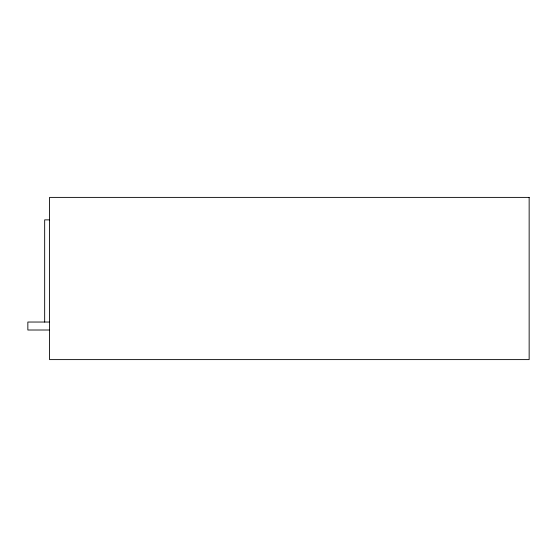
<?xml version="1.0" encoding="UTF-8"?>
<svg xmlns="http://www.w3.org/2000/svg" width="557" height="557" viewBox="0 0 557 557"><rect width="100%" height="100%" fill="white"/><g stroke="black" fill="none" stroke-linecap="round" stroke-linejoin="round"><path stroke-width="0.84" d="M49.552 219.869L44.671 219.869L44.671 322.037M49.552 322.037L27.85 322.037L27.85 330.009L49.552 330.009M529.15 197.394L49.552 197.394L49.552 359.606L529.15 359.606L529.15 197.394"/></g></svg>
